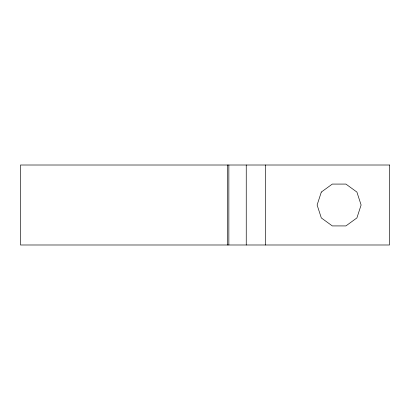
<?xml version="1.0" encoding="UTF-8"?>
<svg xmlns="http://www.w3.org/2000/svg" width="410" height="410" viewBox="0 0 410 410"><rect width="100%" height="100%" fill="white"/><g stroke="black" fill="none" stroke-linecap="round" stroke-linejoin="round"><path stroke-width="0.61" d="M265.521 165.01L265.521 244.99M246.246 165.01L246.246 244.99M228.852 165.01L228.852 244.99M227.663 165.01L227.663 244.99M321.312 192.07L317.114 205L321.312 217.93L332.31 225.92L345.907 225.92L356.905 217.93L361.107 205L356.905 192.07L345.907 184.08L332.31 184.08L321.312 192.07M389.5 165.01L20.5 165.01L20.5 244.99L389.5 244.99L389.5 165.01"/></g></svg>
